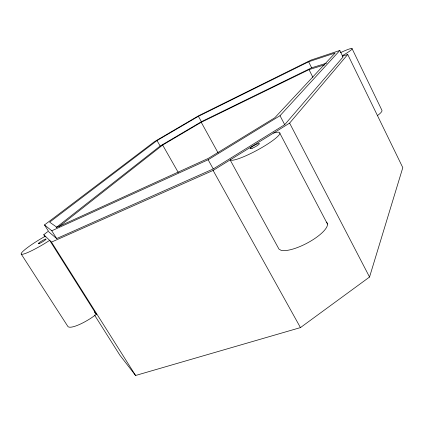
<?xml version="1.0" encoding="UTF-8"?>
<svg xmlns="http://www.w3.org/2000/svg" width="424" height="424" viewBox="0 0 424 424"><rect width="100%" height="100%" fill="white"/><g stroke="black" fill="none" stroke-linecap="round" stroke-linejoin="round"><path stroke-width="0.64" d="M94.504 315.021L119.86 355.169L135.579 375.489L300.452 327.598L369.537 277.031L402.8 167.644L347.728 54.484L342.354 56.175M47.817 231.584L43.789 234.721L51.484 242.109L213.108 170.432L289.619 123.108L347.728 54.484M284.7 124.683L343.027 57.017L339.825 50.467L311.158 60.023L198.57 115.784L154.553 141.584L44.494 224.932L48.919 231.97L56.662 238.564L213.235 168.943L284.7 124.683L280.015 115.694L339.825 50.467M59.217 226.448L162.657 145.05L201.236 122.282L309.011 69.61L324.795 64.782M56.143 227.577L160.155 146.042L201.384 121.72L311.64 67.798L326.533 63.192M157.028 140.561L49.65 222.16L56.938 227.322L208.311 158.385L274.789 117.777L335.119 53.011L308.614 61.761L198.406 116.303L157.028 140.561L160.155 146.042M45.315 236.189L40.211 239.152A24.343 3.026 -30.9 0 0 21.258 254.119A24.343 3.026 -30.9 0 0 44.398 243.694L49.677 240.371L96.365 314.391L91.393 317.883A23.686 5.639 -32.8 0 1 67.792 326.326L21.2 254.034M44.494 224.932L51.781 230.783L208.131 159.753L280.015 115.694M342.21 55.788L344.41 54.521A18.974 1.919 -27.6 0 0 351.952 48.537A18.974 1.919 -27.6 0 0 340.483 52.682M273.575 133.035L277.121 132.24A28.366 4.579 -28.4 0 1 265.562 145.353A28.366 4.579 -28.4 0 1 231.822 160.293L230.131 159.906L278.944 249.063L281.064 250.319A27.454 8.443 -27.8 0 0 312.17 240.223A27.454 8.443 -27.8 0 0 326.432 222.112M94.303 311.91L96.365 314.391M51.484 242.109L135.579 375.489M43.789 234.721L45.198 236.952M51.781 230.783L56.662 238.564M162.657 145.05L178.297 172.542M208.131 159.753L213.235 168.943M213.108 170.432L300.452 327.598M198.406 116.303L201.384 121.72M201.236 122.282L218.106 152.926M279.92 133.396L327.482 224.063M289.619 123.108L369.537 277.031M309.011 69.61L312.859 77.263M308.614 61.761L311.64 67.798M352.053 48.612L381.892 110.245A18.566 3.615 -26.4 0 1 377.27 115.694M252.11 148.283A5.316 0.859 -28.4 0 0 259.43 143.731A5.316 0.859 -28.4 0 0 252.699 146.296A5.316 0.859 -28.4 0 0 252.11 148.283M39.755 243.318A4.563 0.567 -30.9 0 0 46.105 239.184A4.563 0.567 -30.9 0 0 40.831 241.558A4.563 0.567 -30.9 0 0 39.755 243.318"/></g></svg>
